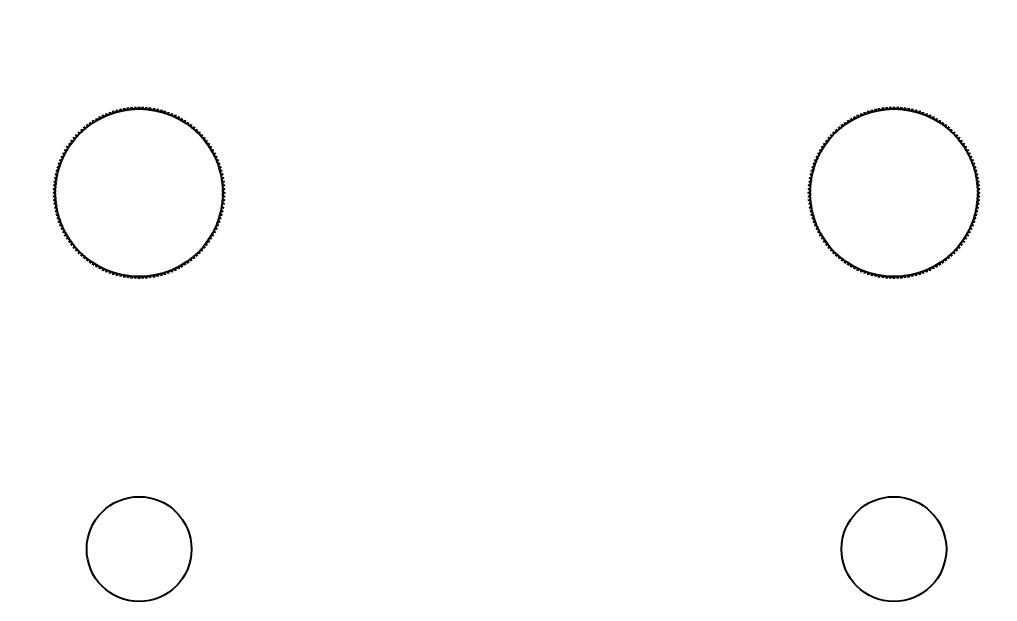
# Model space of a CAD drawing. Header units: millimetres. Extents: x 9226 to 36041, y 16031 to 21779.
# Drawn here: x 15020.48 to 15043.8, y 17481.21 to 17495.09 of the extents above; entities that cross this region are included whole.
import ezdxf

# ---------------------------------------------------------------- set-up
doc = ezdxf.new("R2010")
doc.units = ezdxf.units.MM
doc.layers.add('02___PRT_ALL_AXES', color=7, linetype='Continuous')
doc.styles.get("Standard").update_dxf_attribs({"font": 'arial.ttf'})
doc.dimstyles.new('ISO-15', dxfattribs={"dimtxt": 15, "dimasz": 4, "dimexe": 1.25, "dimexo": 5, "dimgap": 5, "dimtad": 1, "dimtoh": 1, "dimdec": 1, "dimdsep": 46, "dimtxsty": 'Standard', "dimcen": 2.5, "dimadec": 0, "dimazin": 0, "dimtfac": 1, "dimtdec": 1, "dimtmove": 0, "dimatfit": 3, "dimfxl": 1, "dimarcsym": 0})

# ---------------------------------------------------------------- blocks, each defined once
blk = doc.blocks.new('*D285')
at = {"color": 0, "lineweight": -2, "transparency": 16777216}
for p, q in [((14456.331, 17495.956), (14456.331, 17616.357)), ((15056.331, 17495.956), (15056.331, 17616.357)), ((14460.331, 17615.107), (15052.331, 17615.107))]:
    blk.add_line(p, q, dxfattribs=at)
at = {"color": 0, "transparency": 16777216}
for points in [[(14460.331, 17615.774), (14460.331, 17614.441), (14456.331, 17615.107)], [(15052.331, 17615.774), (15052.331, 17614.441), (15056.331, 17615.107)]]:
    blk.add_solid(points, dxfattribs=at)
at = {"layer": 'Defpoints', "color": 0, "transparency": 16777216}
for p in [(15056.331, 17615.107), (14456.331, 17490.956), (15056.331, 17490.956)]:
    blk.add_point(p, dxfattribs=at)
at = {"color": 0, "transparency": 16777216, "insert": (14756.331, 17629.818), "char_height": 15, "attachment_point": 5}
blk.add_mtext('600mm [1\'-11 5/8"]', dxfattribs=at)

msp = doc.modelspace()

# ---------------------------------------------------------------- linework, layer by layer
at = {"color": 7, "linetype": 'Continuous'}
for p, q in [((15022.635, 17492.831), (15022.63, 17492.882)), ((15022.63, 17492.882), (15022.66, 17492.84)), ((15022.717, 17492.859), (15022.715, 17492.911)), ((15022.715, 17492.911), (15022.743, 17492.868)), ((15022.801, 17492.884), (15022.801, 17492.936)), ((15022.801, 17492.936), (15022.827, 17492.891)), ((15022.885, 17492.906), (15022.888, 17492.957)), ((15022.888, 17492.957), (15022.911, 17492.912)), ((15022.971, 17492.923), (15022.975, 17492.975)), ((15022.975, 17492.975), (15022.997, 17492.928)), ((15023.057, 17492.937), (15023.064, 17492.989)), ((15023.064, 17492.989), (15023.083, 17492.941)), ((15023.144, 17492.947), (15023.153, 17492.998)), ((15023.153, 17492.998), (15023.17, 17492.95)), ((15023.231, 17492.954), (15023.242, 17493.004)), ((15023.242, 17493.004), (15023.257, 17492.955)), ((15023.318, 17492.956), (15023.331, 17493.006)), ((15023.331, 17493.006), (15023.345, 17492.956)), ((15023.405, 17492.955), (15023.421, 17493.004)), ((15023.421, 17493.004), (15023.432, 17492.954)), ((15023.492, 17492.95), (15023.51, 17492.998)), ((15023.51, 17492.998), (15023.519, 17492.947)), ((15023.579, 17492.941), (15023.599, 17492.989)), ((15023.599, 17492.989), (15023.606, 17492.937)), ((15023.665, 17492.928), (15023.687, 17492.975)), ((15023.687, 17492.975), (15023.692, 17492.923)), ((15023.751, 17492.912), (15023.775, 17492.957)), ((15023.775, 17492.957), (15023.777, 17492.906)), ((15023.836, 17492.891), (15023.862, 17492.936)), ((15023.862, 17492.936), (15023.862, 17492.884)), ((15023.92, 17492.868), (15023.948, 17492.911)), ((15023.948, 17492.911), (15023.945, 17492.859)), ((15024.003, 17492.84), (15024.032, 17492.882)), ((15024.032, 17492.882), (15024.028, 17492.831)), ((15040.635, 17492.831), (15040.63, 17492.882)), ((15040.63, 17492.882), (15040.66, 17492.84)), ((15040.717, 17492.859), (15040.715, 17492.911)), ((15040.715, 17492.911), (15040.743, 17492.868)), ((15040.801, 17492.884), (15040.801, 17492.936)), ((15040.801, 17492.936), (15040.827, 17492.891)), ((15040.885, 17492.906), (15040.888, 17492.957)), ((15040.888, 17492.957), (15040.911, 17492.912)), ((15040.971, 17492.923), (15040.975, 17492.975)), ((15040.975, 17492.975), (15040.997, 17492.928)), ((15041.057, 17492.937), (15041.064, 17492.989)), ((15041.064, 17492.989), (15041.083, 17492.941)), ((15041.144, 17492.947), (15041.153, 17492.998)), ((15041.153, 17492.998), (15041.17, 17492.95)), ((15041.231, 17492.954), (15041.242, 17493.004)), ((15041.242, 17493.004), (15041.257, 17492.955)), ((15041.318, 17492.956), (15041.331, 17493.006)), ((15041.331, 17493.006), (15041.345, 17492.956)), ((15041.405, 17492.955), (15041.421, 17493.004)), ((15041.421, 17493.004), (15041.432, 17492.954)), ((15041.492, 17492.95), (15041.51, 17492.998)), ((15041.51, 17492.998), (15041.519, 17492.947)), ((15041.579, 17492.941), (15041.599, 17492.989)), ((15041.599, 17492.989), (15041.606, 17492.937)), ((15041.665, 17492.928), (15041.687, 17492.975)), ((15041.687, 17492.975), (15041.692, 17492.923)), ((15041.751, 17492.912), (15041.775, 17492.957)), ((15041.775, 17492.957), (15041.777, 17492.906)), ((15041.836, 17492.891), (15041.862, 17492.936)), ((15041.862, 17492.936), (15041.862, 17492.884)), ((15041.92, 17492.868), (15041.948, 17492.911)), ((15041.948, 17492.911), (15041.945, 17492.859)), ((15042.003, 17492.84), (15042.032, 17492.882)), ((15042.032, 17492.882), (15042.028, 17492.831)), ((15022.23, 17492.685), (15022.268, 17492.65)), ((15022.245, 17492.636), (15022.23, 17492.685)), ((15022.306, 17492.731), (15022.343, 17492.695)), ((15022.32, 17492.681), (15022.306, 17492.731)), ((15022.385, 17492.774), (15022.42, 17492.736)), ((15022.396, 17492.724), (15022.385, 17492.774)), ((15022.465, 17492.814), (15022.498, 17492.774)), ((15022.474, 17492.763), (15022.465, 17492.814)), ((15022.547, 17492.85), (15022.578, 17492.809)), ((15022.554, 17492.799), (15022.547, 17492.85)), ((15024.084, 17492.809), (15024.116, 17492.85)), ((15024.116, 17492.85), (15024.109, 17492.799)), ((15024.164, 17492.774), (15024.198, 17492.814)), ((15024.198, 17492.814), (15024.189, 17492.763)), ((15024.243, 17492.736), (15024.278, 17492.774)), ((15024.278, 17492.774), (15024.267, 17492.724)), ((15024.32, 17492.695), (15024.356, 17492.731)), ((15024.356, 17492.731), (15024.343, 17492.681)), ((15024.395, 17492.65), (15024.433, 17492.685)), ((15024.433, 17492.685), (15024.417, 17492.636)), ((15040.23, 17492.685), (15040.268, 17492.65)), ((15040.245, 17492.636), (15040.23, 17492.685)), ((15040.306, 17492.731), (15040.343, 17492.695)), ((15040.32, 17492.681), (15040.306, 17492.731)), ((15040.385, 17492.774), (15040.42, 17492.736)), ((15040.396, 17492.724), (15040.385, 17492.774)), ((15040.465, 17492.814), (15040.498, 17492.774)), ((15040.474, 17492.763), (15040.465, 17492.814)), ((15040.547, 17492.85), (15040.578, 17492.809)), ((15040.554, 17492.799), (15040.547, 17492.85)), ((15042.084, 17492.809), (15042.116, 17492.85)), ((15042.116, 17492.85), (15042.109, 17492.799)), ((15042.164, 17492.774), (15042.198, 17492.814)), ((15042.198, 17492.814), (15042.189, 17492.763)), ((15042.243, 17492.736), (15042.278, 17492.774)), ((15042.278, 17492.774), (15042.267, 17492.724)), ((15042.32, 17492.695), (15042.356, 17492.731)), ((15042.356, 17492.731), (15042.343, 17492.681)), ((15042.395, 17492.65), (15042.433, 17492.685)), ((15042.433, 17492.685), (15042.417, 17492.636)), ((15021.946, 17492.468), (15021.99, 17492.44)), ((15021.97, 17492.422), (15021.946, 17492.468)), ((15022.014, 17492.526), (15022.056, 17492.497)), ((15022.035, 17492.48), (15022.014, 17492.526)), ((15022.083, 17492.582), (15022.124, 17492.551)), ((15022.103, 17492.535), (15022.083, 17492.582)), ((15022.155, 17492.635), (15022.195, 17492.602)), ((15022.173, 17492.587), (15022.155, 17492.635)), ((15024.467, 17492.602), (15024.507, 17492.635)), ((15024.507, 17492.635), (15024.489, 17492.587)), ((15024.538, 17492.551), (15024.579, 17492.582)), ((15024.579, 17492.582), (15024.559, 17492.535)), ((15024.607, 17492.497), (15024.649, 17492.526)), ((15024.649, 17492.526), (15024.627, 17492.48)), ((15024.673, 17492.44), (15024.716, 17492.468)), ((15024.716, 17492.468), (15024.692, 17492.422)), ((15039.946, 17492.468), (15039.99, 17492.44)), ((15039.97, 17492.422), (15039.946, 17492.468)), ((15040.014, 17492.526), (15040.056, 17492.497)), ((15040.035, 17492.48), (15040.014, 17492.526)), ((15040.083, 17492.582), (15040.124, 17492.551)), ((15040.103, 17492.535), (15040.083, 17492.582)), ((15040.155, 17492.635), (15040.195, 17492.602)), ((15040.173, 17492.587), (15040.155, 17492.635)), ((15042.467, 17492.602), (15042.507, 17492.635)), ((15042.507, 17492.635), (15042.489, 17492.587)), ((15042.538, 17492.551), (15042.579, 17492.582)), ((15042.579, 17492.582), (15042.559, 17492.535)), ((15042.607, 17492.497), (15042.649, 17492.526)), ((15042.649, 17492.526), (15042.627, 17492.48)), ((15042.673, 17492.44), (15042.716, 17492.468)), ((15042.716, 17492.468), (15042.692, 17492.422)), ((15021.705, 17492.204), (15021.753, 17492.184)), ((15021.736, 17492.163), (15021.705, 17492.204)), ((15021.761, 17492.274), (15021.808, 17492.252)), ((15021.791, 17492.231), (15021.761, 17492.274)), ((15021.82, 17492.341), (15021.866, 17492.317)), ((15021.848, 17492.297), (15021.82, 17492.341)), ((15021.882, 17492.406), (15021.927, 17492.38)), ((15021.908, 17492.361), (15021.882, 17492.406)), ((15024.736, 17492.38), (15024.781, 17492.406)), ((15024.781, 17492.406), (15024.755, 17492.361)), ((15024.797, 17492.317), (15024.843, 17492.341)), ((15024.843, 17492.341), (15024.815, 17492.297)), ((15024.855, 17492.252), (15024.902, 17492.274)), ((15024.902, 17492.274), (15024.872, 17492.231)), ((15024.91, 17492.184), (15024.958, 17492.204)), ((15024.958, 17492.204), (15024.926, 17492.163)), ((15039.705, 17492.204), (15039.753, 17492.184)), ((15039.736, 17492.163), (15039.705, 17492.204)), ((15039.761, 17492.274), (15039.808, 17492.252)), ((15039.791, 17492.231), (15039.761, 17492.274)), ((15039.82, 17492.341), (15039.866, 17492.317)), ((15039.848, 17492.297), (15039.82, 17492.341)), ((15039.882, 17492.406), (15039.927, 17492.38)), ((15039.908, 17492.361), (15039.882, 17492.406)), ((15042.736, 17492.38), (15042.781, 17492.406)), ((15042.781, 17492.406), (15042.755, 17492.361)), ((15042.797, 17492.317), (15042.843, 17492.341)), ((15042.843, 17492.341), (15042.815, 17492.297)), ((15042.855, 17492.252), (15042.902, 17492.274)), ((15042.902, 17492.274), (15042.872, 17492.231)), ((15042.91, 17492.184), (15042.958, 17492.204)), ((15042.958, 17492.204), (15042.926, 17492.163)), ((15021.556, 17491.981), (15021.606, 17491.968)), ((15021.593, 17491.944), (15021.556, 17491.981)), ((15021.602, 17492.058), (15021.652, 17492.042)), ((15021.637, 17492.019), (15021.602, 17492.058)), ((15021.652, 17492.132), (15021.701, 17492.114)), ((15021.685, 17492.092), (15021.652, 17492.132)), ((15024.962, 17492.114), (15025.011, 17492.132)), ((15025.011, 17492.132), (15024.977, 17492.092)), ((15025.011, 17492.042), (15025.06, 17492.058)), ((15025.06, 17492.058), (15025.025, 17492.019)), ((15025.057, 17491.968), (15025.107, 17491.981)), ((15025.107, 17491.981), (15025.07, 17491.944)), ((15039.556, 17491.981), (15039.606, 17491.968)), ((15039.593, 17491.944), (15039.556, 17491.981)), ((15039.602, 17492.058), (15039.652, 17492.042)), ((15039.637, 17492.019), (15039.602, 17492.058)), ((15039.652, 17492.132), (15039.701, 17492.114)), ((15039.685, 17492.092), (15039.652, 17492.132)), ((15042.962, 17492.114), (15043.011, 17492.132)), ((15043.011, 17492.132), (15042.977, 17492.092)), ((15043.011, 17492.042), (15043.06, 17492.058)), ((15043.06, 17492.058), (15043.025, 17492.019)), ((15043.057, 17491.968), (15043.107, 17491.981)), ((15043.107, 17491.981), (15043.07, 17491.944)), ((15021.437, 17491.741), (15021.489, 17491.734)), ((15021.478, 17491.709), (15021.437, 17491.741)), ((15021.473, 17491.822), (15021.524, 17491.813)), ((15021.513, 17491.789), (15021.473, 17491.822)), ((15021.513, 17491.903), (15021.563, 17491.891)), ((15021.551, 17491.868), (15021.513, 17491.903)), ((15025.099, 17491.891), (15025.15, 17491.903)), ((15025.15, 17491.903), (15025.111, 17491.868)), ((15025.138, 17491.813), (15025.189, 17491.822)), ((15025.189, 17491.822), (15025.149, 17491.789)), ((15025.174, 17491.734), (15025.225, 17491.741)), ((15025.225, 17491.741), (15025.184, 17491.709)), ((15039.437, 17491.741), (15039.489, 17491.734)), ((15039.478, 17491.709), (15039.437, 17491.741)), ((15039.473, 17491.822), (15039.524, 17491.813)), ((15039.513, 17491.789), (15039.473, 17491.822)), ((15039.513, 17491.903), (15039.563, 17491.891)), ((15039.551, 17491.868), (15039.513, 17491.903)), ((15043.099, 17491.891), (15043.15, 17491.903)), ((15043.15, 17491.903), (15043.111, 17491.868)), ((15043.138, 17491.813), (15043.189, 17491.822)), ((15043.189, 17491.822), (15043.149, 17491.789)), ((15043.174, 17491.734), (15043.225, 17491.741)), ((15043.225, 17491.741), (15043.184, 17491.709)), ((15021.351, 17491.487), (15021.403, 17491.487)), ((15021.396, 17491.461), (15021.351, 17491.487)), ((15021.376, 17491.573), (15021.428, 17491.57)), ((15021.42, 17491.545), (15021.376, 17491.573)), ((15021.405, 17491.657), (15021.456, 17491.653)), ((15021.447, 17491.628), (15021.405, 17491.657)), ((15025.206, 17491.653), (15025.258, 17491.657)), ((15025.258, 17491.657), (15025.215, 17491.628)), ((15025.235, 17491.57), (15025.286, 17491.573)), ((15025.286, 17491.573), (15025.243, 17491.545)), ((15025.26, 17491.487), (15025.311, 17491.487)), ((15025.311, 17491.487), (15025.267, 17491.461)), ((15039.351, 17491.487), (15039.403, 17491.487)), ((15039.396, 17491.461), (15039.351, 17491.487)), ((15039.376, 17491.573), (15039.428, 17491.57)), ((15039.42, 17491.545), (15039.376, 17491.573)), ((15039.405, 17491.657), (15039.456, 17491.653)), ((15039.447, 17491.628), (15039.405, 17491.657)), ((15043.206, 17491.653), (15043.258, 17491.657)), ((15043.258, 17491.657), (15043.215, 17491.628)), ((15043.235, 17491.57), (15043.286, 17491.573)), ((15043.286, 17491.573), (15043.243, 17491.545)), ((15043.26, 17491.487), (15043.311, 17491.487)), ((15043.311, 17491.487), (15043.267, 17491.461)), ((15021.312, 17491.312), (15021.364, 17491.317)), ((15021.359, 17491.29), (15021.312, 17491.312)), ((15021.33, 17491.4), (15021.382, 17491.402)), ((15021.376, 17491.376), (15021.33, 17491.4)), ((15025.281, 17491.402), (15025.333, 17491.4)), ((15025.333, 17491.4), (15025.287, 17491.376)), ((15025.298, 17491.317), (15025.35, 17491.312)), ((15025.35, 17491.312), (15025.303, 17491.29)), ((15039.312, 17491.312), (15039.364, 17491.317)), ((15039.359, 17491.29), (15039.312, 17491.312)), ((15039.33, 17491.4), (15039.382, 17491.402)), ((15039.376, 17491.376), (15039.33, 17491.4)), ((15043.281, 17491.402), (15043.333, 17491.4)), ((15043.333, 17491.4), (15043.287, 17491.376)), ((15043.298, 17491.317), (15043.35, 17491.312)), ((15043.35, 17491.312), (15043.303, 17491.29)), ((15021.283, 17491.046), (15021.334, 17491.057)), ((15021.333, 17491.03), (15021.283, 17491.046)), ((15021.289, 17491.135), (15021.34, 17491.144)), ((15021.338, 17491.117), (15021.289, 17491.135)), ((15021.299, 17491.224), (15021.35, 17491.23)), ((15021.347, 17491.204), (15021.299, 17491.224)), ((15025.312, 17491.23), (15025.364, 17491.224)), ((15025.364, 17491.224), (15025.316, 17491.204)), ((15025.322, 17491.144), (15025.373, 17491.135)), ((15025.373, 17491.135), (15025.325, 17491.117)), ((15025.329, 17491.057), (15025.379, 17491.046)), ((15025.379, 17491.046), (15025.33, 17491.03)), ((15039.283, 17491.046), (15039.334, 17491.057)), ((15039.333, 17491.03), (15039.283, 17491.046)), ((15039.289, 17491.135), (15039.34, 17491.144)), ((15039.338, 17491.117), (15039.289, 17491.135)), ((15039.299, 17491.224), (15039.35, 17491.23)), ((15039.347, 17491.204), (15039.299, 17491.224)), ((15043.312, 17491.23), (15043.364, 17491.224)), ((15043.364, 17491.224), (15043.316, 17491.204)), ((15043.322, 17491.144), (15043.373, 17491.135)), ((15043.373, 17491.135), (15043.325, 17491.117)), ((15043.329, 17491.057), (15043.379, 17491.046)), ((15043.379, 17491.046), (15043.33, 17491.03)), ((15021.281, 17490.956), (15021.331, 17490.969)), ((15021.331, 17490.943), (15021.281, 17490.956)), ((15021.283, 17490.867), (15021.333, 17490.882)), ((15021.334, 17490.855), (15021.283, 17490.867)), ((15021.289, 17490.777), (15021.338, 17490.795)), ((15025.325, 17490.795), (15025.373, 17490.777)), ((15025.379, 17490.867), (15025.329, 17490.855)), ((15025.33, 17490.882), (15025.379, 17490.867)), ((15025.331, 17490.969), (15025.381, 17490.956)), ((15025.381, 17490.956), (15025.331, 17490.943)), ((15039.281, 17490.956), (15039.331, 17490.969)), ((15039.331, 17490.943), (15039.281, 17490.956)), ((15039.283, 17490.867), (15039.333, 17490.882)), ((15039.334, 17490.855), (15039.283, 17490.867)), ((15039.289, 17490.777), (15039.338, 17490.795)), ((15043.325, 17490.795), (15043.373, 17490.777)), ((15043.379, 17490.867), (15043.329, 17490.855)), ((15043.33, 17490.882), (15043.379, 17490.867)), ((15043.331, 17490.969), (15043.381, 17490.956)), ((15043.381, 17490.956), (15043.331, 17490.943)), ((15021.34, 17490.768), (15021.289, 17490.777)), ((15021.299, 17490.689), (15021.347, 17490.708)), ((15021.35, 17490.682), (15021.299, 17490.689)), ((15021.312, 17490.6), (15021.359, 17490.622)), ((15021.364, 17490.596), (15021.312, 17490.6)), ((15025.35, 17490.6), (15025.298, 17490.596)), ((15025.303, 17490.622), (15025.35, 17490.6)), ((15025.364, 17490.689), (15025.312, 17490.682)), ((15025.316, 17490.708), (15025.364, 17490.689)), ((15025.373, 17490.777), (15025.322, 17490.768)), ((15039.34, 17490.768), (15039.289, 17490.777)), ((15039.299, 17490.689), (15039.347, 17490.708)), ((15039.35, 17490.682), (15039.299, 17490.689)), ((15039.312, 17490.6), (15039.359, 17490.622)), ((15039.364, 17490.596), (15039.312, 17490.6)), ((15043.35, 17490.6), (15043.298, 17490.596)), ((15043.303, 17490.622), (15043.35, 17490.6)), ((15043.364, 17490.689), (15043.312, 17490.682)), ((15043.316, 17490.708), (15043.364, 17490.689)), ((15043.373, 17490.777), (15043.322, 17490.768)), ((15021.33, 17490.512), (15021.376, 17490.536)), ((15021.382, 17490.51), (15021.33, 17490.512)), ((15021.351, 17490.426), (15021.396, 17490.451)), ((15021.403, 17490.426), (15021.351, 17490.426)), ((15021.376, 17490.34), (15021.42, 17490.367)), ((15021.428, 17490.342), (15021.376, 17490.34)), ((15025.286, 17490.34), (15025.235, 17490.342)), ((15025.243, 17490.367), (15025.286, 17490.34)), ((15025.311, 17490.426), (15025.26, 17490.426)), ((15025.267, 17490.451), (15025.311, 17490.426)), ((15025.333, 17490.512), (15025.281, 17490.51)), ((15025.287, 17490.536), (15025.333, 17490.512)), ((15039.33, 17490.512), (15039.376, 17490.536)), ((15039.382, 17490.51), (15039.33, 17490.512)), ((15039.351, 17490.426), (15039.396, 17490.451)), ((15039.403, 17490.426), (15039.351, 17490.426)), ((15039.376, 17490.34), (15039.42, 17490.367)), ((15039.428, 17490.342), (15039.376, 17490.34)), ((15043.286, 17490.34), (15043.235, 17490.342)), ((15043.243, 17490.367), (15043.286, 17490.34)), ((15043.311, 17490.426), (15043.26, 17490.426)), ((15043.267, 17490.451), (15043.311, 17490.426)), ((15043.333, 17490.512), (15043.281, 17490.51)), ((15043.287, 17490.536), (15043.333, 17490.512)), ((15021.405, 17490.255), (15021.447, 17490.285)), ((15021.456, 17490.259), (15021.405, 17490.255)), ((15021.437, 17490.172), (15021.478, 17490.203)), ((15021.489, 17490.178), (15021.437, 17490.172)), ((15021.473, 17490.09), (15021.513, 17490.123)), ((15021.524, 17490.099), (15021.473, 17490.09)), ((15025.189, 17490.09), (15025.138, 17490.099)), ((15025.149, 17490.123), (15025.189, 17490.09)), ((15025.225, 17490.172), (15025.174, 17490.178)), ((15025.184, 17490.203), (15025.225, 17490.172)), ((15025.258, 17490.255), (15025.206, 17490.259)), ((15025.215, 17490.285), (15025.258, 17490.255)), ((15039.405, 17490.255), (15039.447, 17490.285)), ((15039.456, 17490.259), (15039.405, 17490.255)), ((15039.437, 17490.172), (15039.478, 17490.203)), ((15039.489, 17490.178), (15039.437, 17490.172)), ((15039.473, 17490.09), (15039.513, 17490.123)), ((15039.524, 17490.099), (15039.473, 17490.09)), ((15043.189, 17490.09), (15043.138, 17490.099)), ((15043.149, 17490.123), (15043.189, 17490.09)), ((15043.225, 17490.172), (15043.174, 17490.178)), ((15043.184, 17490.203), (15043.225, 17490.172)), ((15043.258, 17490.255), (15043.206, 17490.259)), ((15043.215, 17490.285), (15043.258, 17490.255)), ((15021.513, 17490.009), (15021.551, 17490.045)), ((15021.563, 17490.021), (15021.513, 17490.009)), ((15021.556, 17489.931), (15021.593, 17489.968)), ((15021.606, 17489.944), (15021.556, 17489.931)), ((15021.602, 17489.855), (15021.637, 17489.893)), ((15021.652, 17489.87), (15021.602, 17489.855)), ((15025.06, 17489.855), (15025.011, 17489.87)), ((15025.025, 17489.893), (15025.06, 17489.855)), ((15025.107, 17489.931), (15025.057, 17489.944)), ((15025.07, 17489.968), (15025.107, 17489.931)), ((15025.15, 17490.009), (15025.099, 17490.021)), ((15025.111, 17490.045), (15025.15, 17490.009)), ((15039.513, 17490.009), (15039.551, 17490.045)), ((15039.563, 17490.021), (15039.513, 17490.009)), ((15039.556, 17489.931), (15039.593, 17489.968)), ((15039.606, 17489.944), (15039.556, 17489.931)), ((15039.602, 17489.855), (15039.637, 17489.893)), ((15039.652, 17489.87), (15039.602, 17489.855)), ((15043.06, 17489.855), (15043.011, 17489.87)), ((15043.025, 17489.893), (15043.06, 17489.855)), ((15043.107, 17489.931), (15043.057, 17489.944)), ((15043.07, 17489.968), (15043.107, 17489.931)), ((15043.15, 17490.009), (15043.099, 17490.021)), ((15043.111, 17490.045), (15043.15, 17490.009)), ((15021.652, 17489.78), (15021.685, 17489.82)), ((15021.701, 17489.798), (15021.652, 17489.78)), ((15021.705, 17489.708), (15021.736, 17489.749)), ((15021.753, 17489.728), (15021.705, 17489.708)), ((15021.761, 17489.638), (15021.791, 17489.681)), ((15021.808, 17489.66), (15021.761, 17489.638)), ((15024.902, 17489.638), (15024.855, 17489.66)), ((15024.872, 17489.681), (15024.902, 17489.638)), ((15024.958, 17489.708), (15024.91, 17489.728)), ((15024.926, 17489.749), (15024.958, 17489.708)), ((15025.011, 17489.78), (15024.962, 17489.798)), ((15024.977, 17489.82), (15025.011, 17489.78)), ((15039.652, 17489.78), (15039.685, 17489.82)), ((15039.701, 17489.798), (15039.652, 17489.78)), ((15039.705, 17489.708), (15039.736, 17489.749)), ((15039.753, 17489.728), (15039.705, 17489.708)), ((15039.761, 17489.638), (15039.791, 17489.681)), ((15039.808, 17489.66), (15039.761, 17489.638)), ((15042.902, 17489.638), (15042.855, 17489.66)), ((15042.872, 17489.681), (15042.902, 17489.638)), ((15042.958, 17489.708), (15042.91, 17489.728)), ((15042.926, 17489.749), (15042.958, 17489.708)), ((15043.011, 17489.78), (15042.962, 17489.798)), ((15042.977, 17489.82), (15043.011, 17489.78)), ((15021.82, 17489.571), (15021.848, 17489.615)), ((15021.866, 17489.595), (15021.82, 17489.571)), ((15021.882, 17489.507), (15021.908, 17489.551)), ((15021.927, 17489.532), (15021.882, 17489.507)), ((15021.946, 17489.445), (15021.97, 17489.491)), ((15021.99, 17489.473), (15021.946, 17489.445)), ((15022.014, 17489.386), (15022.035, 17489.433)), ((15022.056, 17489.415), (15022.014, 17489.386)), ((15024.649, 17489.386), (15024.607, 17489.415)), ((15024.627, 17489.433), (15024.649, 17489.386)), ((15024.716, 17489.445), (15024.673, 17489.473)), ((15024.692, 17489.491), (15024.716, 17489.445)), ((15024.781, 17489.507), (15024.736, 17489.532)), ((15024.755, 17489.551), (15024.781, 17489.507)), ((15024.843, 17489.571), (15024.797, 17489.595)), ((15024.815, 17489.615), (15024.843, 17489.571)), ((15039.82, 17489.571), (15039.848, 17489.615)), ((15039.866, 17489.595), (15039.82, 17489.571)), ((15039.882, 17489.507), (15039.908, 17489.551)), ((15039.927, 17489.532), (15039.882, 17489.507)), ((15039.946, 17489.445), (15039.97, 17489.491)), ((15039.99, 17489.473), (15039.946, 17489.445)), ((15040.014, 17489.386), (15040.035, 17489.433)), ((15040.056, 17489.415), (15040.014, 17489.386)), ((15042.649, 17489.386), (15042.607, 17489.415)), ((15042.627, 17489.433), (15042.649, 17489.386)), ((15042.716, 17489.445), (15042.673, 17489.473)), ((15042.692, 17489.491), (15042.716, 17489.445)), ((15042.781, 17489.507), (15042.736, 17489.532)), ((15042.755, 17489.551), (15042.781, 17489.507)), ((15042.843, 17489.571), (15042.797, 17489.595)), ((15042.815, 17489.615), (15042.843, 17489.571)), ((15022.083, 17489.33), (15022.103, 17489.378)), ((15022.124, 17489.361), (15022.083, 17489.33)), ((15022.155, 17489.277), (15022.173, 17489.326)), ((15022.195, 17489.31), (15022.155, 17489.277)), ((15022.23, 17489.227), (15022.245, 17489.277)), ((15022.268, 17489.262), (15022.23, 17489.227)), ((15022.306, 17489.181), (15022.32, 17489.231)), ((15022.343, 17489.217), (15022.306, 17489.181)), ((15022.385, 17489.138), (15022.396, 17489.188)), ((15022.42, 17489.176), (15022.385, 17489.138)), ((15024.278, 17489.138), (15024.243, 17489.176)), ((15024.267, 17489.188), (15024.278, 17489.138)), ((15024.356, 17489.181), (15024.32, 17489.217)), ((15024.343, 17489.231), (15024.356, 17489.181)), ((15024.433, 17489.227), (15024.395, 17489.262)), ((15024.417, 17489.277), (15024.433, 17489.227)), ((15024.507, 17489.277), (15024.467, 17489.31)), ((15024.489, 17489.326), (15024.507, 17489.277)), ((15024.579, 17489.33), (15024.538, 17489.361)), ((15024.559, 17489.378), (15024.579, 17489.33)), ((15040.083, 17489.33), (15040.103, 17489.378)), ((15040.124, 17489.361), (15040.083, 17489.33)), ((15040.155, 17489.277), (15040.173, 17489.326)), ((15040.195, 17489.31), (15040.155, 17489.277)), ((15040.23, 17489.227), (15040.245, 17489.277)), ((15040.268, 17489.262), (15040.23, 17489.227)), ((15040.306, 17489.181), (15040.32, 17489.231)), ((15040.343, 17489.217), (15040.306, 17489.181)), ((15040.385, 17489.138), (15040.396, 17489.188)), ((15040.42, 17489.176), (15040.385, 17489.138)), ((15042.278, 17489.138), (15042.243, 17489.176)), ((15042.267, 17489.188), (15042.278, 17489.138)), ((15042.356, 17489.181), (15042.32, 17489.217)), ((15042.343, 17489.231), (15042.356, 17489.181)), ((15042.433, 17489.227), (15042.395, 17489.262)), ((15042.417, 17489.277), (15042.433, 17489.227)), ((15042.507, 17489.277), (15042.467, 17489.31)), ((15042.489, 17489.326), (15042.507, 17489.277)), ((15042.579, 17489.33), (15042.538, 17489.361)), ((15042.559, 17489.378), (15042.579, 17489.33)), ((15022.465, 17489.098), (15022.474, 17489.149)), ((15022.498, 17489.138), (15022.465, 17489.098)), ((15022.547, 17489.062), (15022.554, 17489.113)), ((15022.578, 17489.103), (15022.547, 17489.062)), ((15022.63, 17489.03), (15022.635, 17489.081)), ((15022.66, 17489.072), (15022.63, 17489.03)), ((15022.715, 17489.001), (15022.717, 17489.053)), ((15022.743, 17489.045), (15022.715, 17489.001)), ((15022.801, 17488.976), (15022.801, 17489.028)), ((15022.827, 17489.021), (15022.801, 17488.976)), ((15022.888, 17488.955), (15022.885, 17489.006)), ((15022.911, 17489.001), (15022.888, 17488.955)), ((15022.975, 17488.937), (15022.971, 17488.989)), ((15022.997, 17488.984), (15022.975, 17488.937)), ((15023.064, 17488.924), (15023.057, 17488.975)), ((15023.083, 17488.971), (15023.064, 17488.924)), ((15023.153, 17488.914), (15023.144, 17488.965)), ((15023.17, 17488.963), (15023.153, 17488.914)), ((15023.242, 17488.908), (15023.231, 17488.959)), ((15023.257, 17488.957), (15023.242, 17488.908)), ((15023.331, 17488.906), (15023.318, 17488.956)), ((15023.345, 17488.956), (15023.331, 17488.906)), ((15023.421, 17488.908), (15023.405, 17488.957)), ((15023.432, 17488.959), (15023.421, 17488.908)), ((15023.51, 17488.914), (15023.492, 17488.963)), ((15023.519, 17488.965), (15023.51, 17488.914)), ((15023.599, 17488.924), (15023.579, 17488.971)), ((15023.606, 17488.975), (15023.599, 17488.924)), ((15023.687, 17488.937), (15023.665, 17488.984)), ((15023.692, 17488.989), (15023.687, 17488.937)), ((15023.775, 17488.955), (15023.751, 17489.001)), ((15023.777, 17489.006), (15023.775, 17488.955)), ((15023.862, 17488.976), (15023.836, 17489.021)), ((15023.862, 17489.028), (15023.862, 17488.976)), ((15023.948, 17489.001), (15023.92, 17489.045)), ((15023.945, 17489.053), (15023.948, 17489.001)), ((15024.032, 17489.03), (15024.003, 17489.072)), ((15024.028, 17489.081), (15024.032, 17489.03)), ((15024.116, 17489.062), (15024.084, 17489.103)), ((15024.109, 17489.113), (15024.116, 17489.062)), ((15024.198, 17489.098), (15024.164, 17489.138)), ((15024.189, 17489.149), (15024.198, 17489.098)), ((15040.465, 17489.098), (15040.474, 17489.149)), ((15040.498, 17489.138), (15040.465, 17489.098)), ((15040.547, 17489.062), (15040.554, 17489.113)), ((15040.578, 17489.103), (15040.547, 17489.062)), ((15040.63, 17489.03), (15040.635, 17489.081)), ((15040.66, 17489.072), (15040.63, 17489.03)), ((15040.715, 17489.001), (15040.717, 17489.053)), ((15040.743, 17489.045), (15040.715, 17489.001)), ((15040.801, 17488.976), (15040.801, 17489.028)), ((15040.827, 17489.021), (15040.801, 17488.976)), ((15040.888, 17488.955), (15040.885, 17489.006)), ((15040.911, 17489.001), (15040.888, 17488.955)), ((15040.975, 17488.937), (15040.971, 17488.989)), ((15040.997, 17488.984), (15040.975, 17488.937)), ((15041.064, 17488.924), (15041.057, 17488.975)), ((15041.083, 17488.971), (15041.064, 17488.924)), ((15041.153, 17488.914), (15041.144, 17488.965)), ((15041.17, 17488.963), (15041.153, 17488.914)), ((15041.242, 17488.908), (15041.231, 17488.959)), ((15041.257, 17488.957), (15041.242, 17488.908)), ((15041.331, 17488.906), (15041.318, 17488.956)), ((15041.345, 17488.956), (15041.331, 17488.906)), ((15041.421, 17488.908), (15041.405, 17488.957)), ((15041.432, 17488.959), (15041.421, 17488.908)), ((15041.51, 17488.914), (15041.492, 17488.963)), ((15041.519, 17488.965), (15041.51, 17488.914)), ((15041.599, 17488.924), (15041.579, 17488.971)), ((15041.606, 17488.975), (15041.599, 17488.924)), ((15041.687, 17488.937), (15041.665, 17488.984)), ((15041.692, 17488.989), (15041.687, 17488.937)), ((15041.775, 17488.955), (15041.751, 17489.001)), ((15041.777, 17489.006), (15041.775, 17488.955)), ((15041.862, 17488.976), (15041.836, 17489.021)), ((15041.862, 17489.028), (15041.862, 17488.976)), ((15041.948, 17489.001), (15041.92, 17489.045)), ((15041.945, 17489.053), (15041.948, 17489.001)), ((15042.032, 17489.03), (15042.003, 17489.072)), ((15042.028, 17489.081), (15042.032, 17489.03)), ((15042.116, 17489.062), (15042.084, 17489.103)), ((15042.109, 17489.113), (15042.116, 17489.062)), ((15042.198, 17489.098), (15042.164, 17489.138)), ((15042.189, 17489.149), (15042.198, 17489.098))]:
    msp.add_line(p, q, dxfattribs=at)
for centre, start, end in [((15023.331, 17490.956), 105.3842, 107.1158), ((15023.331, 17490.956), 102.8842, 104.6158), ((15023.331, 17490.956), 100.3842, 102.1158), ((15023.331, 17490.956), 97.8842, 99.6158), ((15023.331, 17490.956), 95.3842, 97.1158), ((15023.331, 17490.956), 92.8842, 94.6158), ((15023.331, 17490.956), 90.3842, 92.1158), ((15023.331, 17490.956), 87.8842, 89.6158), ((15023.331, 17490.956), 85.3842, 87.1158), ((15023.331, 17490.956), 82.8842, 84.6158), ((15023.331, 17490.956), 80.3842, 82.1158), ((15023.331, 17490.956), 77.8842, 79.6158), ((15023.331, 17490.956), 75.3842, 77.1158), ((15023.331, 17490.956), 72.8842, 74.6158), ((15041.331, 17490.956), 105.3842, 107.1158), ((15041.331, 17490.956), 102.8842, 104.6158), ((15041.331, 17490.956), 100.3842, 102.1158), ((15041.331, 17490.956), 97.8842, 99.6158), ((15041.331, 17490.956), 95.3842, 97.1158), ((15041.331, 17490.956), 92.8842, 94.6158), ((15041.331, 17490.956), 90.3842, 92.1158), ((15041.331, 17490.956), 87.8842, 89.6158), ((15041.331, 17490.956), 85.3842, 87.1158), ((15041.331, 17490.956), 82.8842, 84.6158), ((15041.331, 17490.956), 80.3842, 82.1158), ((15041.331, 17490.956), 77.8842, 79.6158), ((15041.331, 17490.956), 75.3842, 77.1158), ((15041.331, 17490.956), 72.8842, 74.6158), ((15023.331, 17490.956), 120.3842, 122.1158), ((15023.331, 17490.956), 117.8842, 119.6158), ((15023.331, 17490.956), 115.3842, 117.1158), ((15023.331, 17490.956), 112.8842, 114.6158), ((15023.331, 17490.956), 110.3842, 112.1158), ((15023.331, 17490.956), 107.8842, 109.6158), ((15023.331, 17490.956), 70.3842, 72.1158), ((15023.331, 17490.956), 67.8842, 69.6158), ((15023.331, 17490.956), 65.3842, 67.1158), ((15023.331, 17490.956), 62.8842, 64.6158), ((15023.331, 17490.956), 60.3842, 62.1158), ((15023.331, 17490.956), 57.8842, 59.6158), ((15041.331, 17490.956), 120.3842, 122.1158), ((15041.331, 17490.956), 117.8842, 119.6158), ((15041.331, 17490.956), 115.3842, 117.1158), ((15041.331, 17490.956), 112.8842, 114.6158), ((15041.331, 17490.956), 110.3842, 112.1158), ((15041.331, 17490.956), 107.8842, 109.6158), ((15041.331, 17490.956), 70.3842, 72.1158), ((15041.331, 17490.956), 67.8842, 69.6158), ((15041.331, 17490.956), 65.3842, 67.1158), ((15041.331, 17490.956), 62.8842, 64.6158), ((15041.331, 17490.956), 60.3842, 62.1158), ((15041.331, 17490.956), 57.8842, 59.6158), ((15023.331, 17490.956), 132.8842, 134.6158), ((15023.331, 17490.956), 130.3842, 132.1158), ((15023.331, 17490.956), 127.8842, 129.6158), ((15023.331, 17490.956), 125.3842, 127.1158), ((15023.331, 17490.956), 122.8842, 124.6158), ((15023.331, 17490.956), 55.3842, 57.1158), ((15023.331, 17490.956), 52.8842, 54.6158), ((15023.331, 17490.956), 50.3842, 52.1158), ((15023.331, 17490.956), 47.8842, 49.6158), ((15023.331, 17490.956), 45.3842, 47.1158), ((15041.331, 17490.956), 132.8842, 134.6158), ((15041.331, 17490.956), 130.3842, 132.1158), ((15041.331, 17490.956), 127.8842, 129.6158), ((15041.331, 17490.956), 125.3842, 127.1158), ((15041.331, 17490.956), 122.8842, 124.6158), ((15041.331, 17490.956), 55.3842, 57.1158), ((15041.331, 17490.956), 52.8842, 54.6158), ((15041.331, 17490.956), 50.3842, 52.1158), ((15041.331, 17490.956), 47.8842, 49.6158), ((15041.331, 17490.956), 45.3842, 47.1158), ((15023.331, 17490.956), 140.3842, 142.1158), ((15023.331, 17490.956), 137.8842, 139.6158), ((15023.331, 17490.956), 135.3842, 137.1158), ((15023.331, 17490.956), 42.8842, 44.6158), ((15023.331, 17490.956), 40.3842, 42.1158), ((15023.331, 17490.956), 37.8842, 39.6158), ((15041.331, 17490.956), 140.3842, 142.1158), ((15041.331, 17490.956), 137.8842, 139.6158), ((15041.331, 17490.956), 135.3842, 137.1158), ((15041.331, 17490.956), 42.8842, 44.6158), ((15041.331, 17490.956), 40.3842, 42.1158), ((15041.331, 17490.956), 37.8842, 39.6158), ((15023.331, 17490.956), 147.8842, 149.6158), ((15023.331, 17490.956), 145.3842, 147.1158), ((15023.331, 17490.956), 142.8842, 144.6158), ((15023.331, 17490.956), 35.3842, 37.1158), ((15023.331, 17490.956), 32.8842, 34.6158), ((15023.331, 17490.956), 30.3842, 32.1158), ((15041.331, 17490.956), 147.8842, 149.6158), ((15041.331, 17490.956), 145.3842, 147.1158), ((15041.331, 17490.956), 142.8842, 144.6158), ((15041.331, 17490.956), 35.3842, 37.1158), ((15041.331, 17490.956), 32.8842, 34.6158), ((15041.331, 17490.956), 30.3842, 32.1158), ((15023.331, 17490.956), 155.3842, 157.1158), ((15023.331, 17490.956), 152.8842, 154.6158), ((15023.331, 17490.956), 150.3842, 152.1158), ((15023.331, 17490.956), 27.8842, 29.6158), ((15023.331, 17490.956), 25.3842, 27.1158), ((15023.331, 17490.956), 22.8842, 24.6158), ((15041.331, 17490.956), 155.3842, 157.1158), ((15041.331, 17490.956), 152.8842, 154.6158), ((15041.331, 17490.956), 150.3842, 152.1158), ((15041.331, 17490.956), 27.8842, 29.6158), ((15041.331, 17490.956), 25.3842, 27.1158), ((15041.331, 17490.956), 22.8842, 24.6158), ((15023.331, 17490.956), 162.8842, 164.6158), ((15023.331, 17490.956), 160.3842, 162.1158), ((15023.331, 17490.956), 157.8842, 159.6158), ((15023.331, 17490.956), 20.3842, 22.1158), ((15023.331, 17490.956), 17.8842, 19.6158), ((15023.331, 17490.956), 15.3842, 17.1158), ((15041.331, 17490.956), 162.8842, 164.6158), ((15041.331, 17490.956), 160.3842, 162.1158), ((15041.331, 17490.956), 157.8842, 159.6158), ((15041.331, 17490.956), 20.3842, 22.1158), ((15041.331, 17490.956), 17.8842, 19.6158), ((15041.331, 17490.956), 15.3842, 17.1158), ((15023.331, 17490.956), 170.3842, 172.1158), ((15023.331, 17490.956), 167.8842, 169.6158), ((15023.331, 17490.956), 165.3842, 167.1158), ((15023.331, 17490.956), 12.8842, 14.6158), ((15023.331, 17490.956), 10.3842, 12.1158), ((15023.331, 17490.956), 7.8842, 9.6158), ((15041.331, 17490.956), 170.3842, 172.1158), ((15041.331, 17490.956), 167.8842, 169.6158), ((15041.331, 17490.956), 165.3842, 167.1158), ((15041.331, 17490.956), 12.8842, 14.6158), ((15041.331, 17490.956), 10.3842, 12.1158), ((15041.331, 17490.956), 7.8842, 9.6158), ((15023.331, 17490.956), 177.8842, 179.6158), ((15023.331, 17490.956), 175.3842, 177.1158), ((15023.331, 17490.956), 172.8842, 174.6158), ((15023.331, 17490.956), 5.3842, 7.1158), ((15023.331, 17490.956), 2.8842, 4.6158), ((15023.331, 17490.956), 0.3842, 2.1158), ((15041.331, 17490.956), 177.8842, 179.6158), ((15041.331, 17490.956), 175.3842, 177.1158), ((15041.331, 17490.956), 172.8842, 174.6158), ((15041.331, 17490.956), 5.3842, 7.1158), ((15041.331, 17490.956), 2.8842, 4.6158), ((15041.331, 17490.956), 0.3842, 2.1158), ((15023.331, 17490.956), 180.3842, 182.1158), ((15023.331, 17490.956), 182.8842, 184.6158), ((15023.331, 17490.956), 355.3842, 357.1158), ((15023.331, 17490.956), 357.8842, 359.6158), ((15041.331, 17490.956), 180.3842, 182.1158), ((15041.331, 17490.956), 182.8842, 184.6158), ((15041.331, 17490.956), 355.3842, 357.1158), ((15041.331, 17490.956), 357.8842, 359.6158), ((15023.331, 17490.956), 185.3842, 187.1158), ((15023.331, 17490.956), 187.8842, 189.6158), ((15023.331, 17490.956), 190.3842, 192.1158), ((15023.331, 17490.956), 347.8842, 349.6158), ((15023.331, 17490.956), 350.3842, 352.1158), ((15023.331, 17490.956), 352.8842, 354.6158), ((15041.331, 17490.956), 185.3842, 187.1158), ((15041.331, 17490.956), 187.8842, 189.6158), ((15041.331, 17490.956), 190.3842, 192.1158), ((15041.331, 17490.956), 347.8842, 349.6158), ((15041.331, 17490.956), 350.3842, 352.1158), ((15041.331, 17490.956), 352.8842, 354.6158), ((15023.331, 17490.956), 192.8842, 194.6158), ((15023.331, 17490.956), 195.3842, 197.1158), ((15023.331, 17490.956), 197.8842, 199.6158), ((15023.331, 17490.956), 340.3842, 342.1158), ((15023.331, 17490.956), 342.8842, 344.6158), ((15023.331, 17490.956), 345.3842, 347.1158), ((15041.331, 17490.956), 192.8842, 194.6158), ((15041.331, 17490.956), 195.3842, 197.1158), ((15041.331, 17490.956), 197.8842, 199.6158), ((15041.331, 17490.956), 340.3842, 342.1158), ((15041.331, 17490.956), 342.8842, 344.6158), ((15041.331, 17490.956), 345.3842, 347.1158), ((15023.331, 17490.956), 200.3842, 202.1158), ((15023.331, 17490.956), 202.8842, 204.6158), ((15023.331, 17490.956), 205.3842, 207.1158), ((15023.331, 17490.956), 332.8842, 334.6158), ((15023.331, 17490.956), 335.3842, 337.1158), ((15023.331, 17490.956), 337.8842, 339.6158), ((15041.331, 17490.956), 200.3842, 202.1158), ((15041.331, 17490.956), 202.8842, 204.6158), ((15041.331, 17490.956), 205.3842, 207.1158), ((15041.331, 17490.956), 332.8842, 334.6158), ((15041.331, 17490.956), 335.3842, 337.1158), ((15041.331, 17490.956), 337.8842, 339.6158), ((15023.331, 17490.956), 207.8842, 209.6158), ((15023.331, 17490.956), 210.3842, 212.1158), ((15023.331, 17490.956), 212.8842, 214.6158), ((15023.331, 17490.956), 325.3842, 327.1158), ((15023.331, 17490.956), 327.8842, 329.6158), ((15023.331, 17490.956), 330.3842, 332.1158), ((15041.331, 17490.956), 207.8842, 209.6158), ((15041.331, 17490.956), 210.3842, 212.1158), ((15041.331, 17490.956), 212.8842, 214.6158), ((15041.331, 17490.956), 325.3842, 327.1158), ((15041.331, 17490.956), 327.8842, 329.6158), ((15041.331, 17490.956), 330.3842, 332.1158), ((15023.331, 17490.956), 215.3842, 217.1158), ((15023.331, 17490.956), 217.8842, 219.6158), ((15023.331, 17490.956), 220.3842, 222.1158), ((15023.331, 17490.956), 317.8842, 319.6158), ((15023.331, 17490.956), 320.3842, 322.1158), ((15023.331, 17490.956), 322.8842, 324.6158), ((15041.331, 17490.956), 215.3842, 217.1158), ((15041.331, 17490.956), 217.8842, 219.6158), ((15041.331, 17490.956), 220.3842, 222.1158), ((15041.331, 17490.956), 317.8842, 319.6158), ((15041.331, 17490.956), 320.3842, 322.1158), ((15041.331, 17490.956), 322.8842, 324.6158), ((15023.331, 17490.956), 222.8842, 224.6158), ((15023.331, 17490.956), 225.3842, 227.1158), ((15023.331, 17490.956), 227.8842, 229.6158), ((15023.331, 17490.956), 230.3842, 232.1158), ((15023.331, 17490.956), 307.8842, 309.6158), ((15023.331, 17490.956), 310.3842, 312.1158), ((15023.331, 17490.956), 312.8842, 314.6158), ((15023.331, 17490.956), 315.3842, 317.1158), ((15041.331, 17490.956), 222.8842, 224.6158), ((15041.331, 17490.956), 225.3842, 227.1158), ((15041.331, 17490.956), 227.8842, 229.6158), ((15041.331, 17490.956), 230.3842, 232.1158), ((15041.331, 17490.956), 307.8842, 309.6158), ((15041.331, 17490.956), 310.3842, 312.1158), ((15041.331, 17490.956), 312.8842, 314.6158), ((15041.331, 17490.956), 315.3842, 317.1158), ((15023.331, 17490.956), 232.8842, 234.6158), ((15023.331, 17490.956), 235.3842, 237.1158), ((15023.331, 17490.956), 237.8842, 239.6158), ((15023.331, 17490.956), 240.3842, 242.1158), ((15023.331, 17490.956), 242.8842, 244.6158), ((15023.331, 17490.956), 295.3842, 297.1158), ((15023.331, 17490.956), 297.8842, 299.6158), ((15023.331, 17490.956), 300.3842, 302.1158), ((15023.331, 17490.956), 302.8842, 304.6158), ((15023.331, 17490.956), 305.3842, 307.1158), ((15041.331, 17490.956), 232.8842, 234.6158), ((15041.331, 17490.956), 235.3842, 237.1158), ((15041.331, 17490.956), 237.8842, 239.6158), ((15041.331, 17490.956), 240.3842, 242.1158), ((15041.331, 17490.956), 242.8842, 244.6158), ((15041.331, 17490.956), 295.3842, 297.1158), ((15041.331, 17490.956), 297.8842, 299.6158), ((15041.331, 17490.956), 300.3842, 302.1158), ((15041.331, 17490.956), 302.8842, 304.6158), ((15041.331, 17490.956), 305.3842, 307.1158), ((15023.331, 17490.956), 245.3842, 247.1158), ((15023.331, 17490.956), 247.8842, 249.6158), ((15023.331, 17490.956), 250.3842, 252.1158), ((15023.331, 17490.956), 252.8842, 254.6158), ((15023.331, 17490.956), 255.3842, 257.1158), ((15023.331, 17490.956), 257.8842, 259.6158), ((15023.331, 17490.956), 260.3842, 262.1158), ((15023.331, 17490.956), 262.8842, 264.6158), ((15023.331, 17490.956), 265.3842, 267.1158), ((15023.331, 17490.956), 267.8842, 269.6158), ((15023.331, 17490.956), 270.3842, 272.1158), ((15023.331, 17490.956), 272.8842, 274.6158), ((15023.331, 17490.956), 275.3842, 277.1158), ((15023.331, 17490.956), 277.8842, 279.6158), ((15023.331, 17490.956), 280.3842, 282.1158), ((15023.331, 17490.956), 282.8842, 284.6158), ((15023.331, 17490.956), 285.3842, 287.1158), ((15023.331, 17490.956), 287.8842, 289.6158), ((15023.331, 17490.956), 290.3842, 292.1158), ((15023.331, 17490.956), 292.8842, 294.6158), ((15041.331, 17490.956), 245.3842, 247.1158), ((15041.331, 17490.956), 247.8842, 249.6158), ((15041.331, 17490.956), 250.3842, 252.1158), ((15041.331, 17490.956), 252.8842, 254.6158), ((15041.331, 17490.956), 255.3842, 257.1158), ((15041.331, 17490.956), 257.8842, 259.6158), ((15041.331, 17490.956), 260.3842, 262.1158), ((15041.331, 17490.956), 262.8842, 264.6158), ((15041.331, 17490.956), 265.3842, 267.1158), ((15041.331, 17490.956), 267.8842, 269.6158), ((15041.331, 17490.956), 270.3842, 272.1158), ((15041.331, 17490.956), 272.8842, 274.6158), ((15041.331, 17490.956), 275.3842, 277.1158), ((15041.331, 17490.956), 277.8842, 279.6158), ((15041.331, 17490.956), 280.3842, 282.1158), ((15041.331, 17490.956), 282.8842, 284.6158), ((15041.331, 17490.956), 285.3842, 287.1158), ((15041.331, 17490.956), 287.8842, 289.6158), ((15041.331, 17490.956), 290.3842, 292.1158), ((15041.331, 17490.956), 292.8842, 294.6158)]:
    msp.add_arc(centre, 2, start, end, dxfattribs=at)
at = {"layer": '02___PRT_ALL_AXES', "color": 7, "linetype": 'Continuous'}
for centre, radius in [((15023.331, 17490.956), 2), ((15041.331, 17490.956), 2), ((15023.331, 17482.456), 1.25), ((15041.331, 17482.456), 1.25)]:
    msp.add_circle(centre, radius, dxfattribs=at)

# ---------------------------------------------------------------- dimensions: what is measured, and where the dimension line sits
dim = msp.add_linear_dim(base=(15056.331, 17615.107), p1=(14456.331, 17490.956), p2=(15056.331, 17490.956), dimstyle='ISO-15', override={"dimpost": 'mm'})
dim.commit()
dim.dimension.update_dxf_attribs({"geometry": '*D285', "text_midpoint": (14756.331, 17629.818)})

doc.saveas('drawing.dxf')
